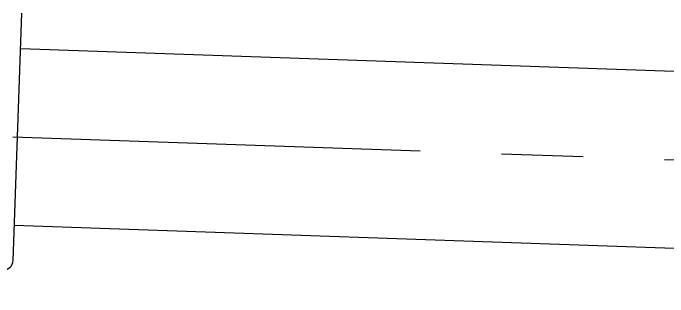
# Model space of a CAD drawing. Extents: x 1919 to 2339, y -1533 to -939.
# Drawn here: x 2199.28 to 2213.33, y -1180.81 to -1174.71 of the extents above; entities that cross this region are included whole.
import ezdxf

# ---------------------------------------------------------------- set-up
doc = ezdxf.new("R2010")
doc.units = 0
doc.header["$LTSCALE"] = 7
doc.header["$MEASUREMENT"] = 0
doc.linetypes.add('CENTER', pattern=[2, 1.25, -0.25, 0.25, -0.25])
doc.layers.add('CL', color=1, linetype='CENTER')
doc.layers.add('DWG', color=7, linetype='CONTINUOUS')

msp = doc.modelspace()

# ---------------------------------------------------------------- linework, layer by layer
at = {"layer": 'CL', "color": 1, "linetype": 'CENTER'}
msp.add_line((2185.28, -1176.878), (2243.444, -1178.909), dxfattribs=at)
at = {"layer": 'DWG'}
for p, q in [((2199.278, -1180.029), (2199.464, -1174.712)), ((2199.438, -1175.472), (2243.511, -1177.011)), ((2199.305, -1179.269), (2243.378, -1180.808))]:
    msp.add_line(p, q, dxfattribs=at)
msp.add_arc((2199.079, -1180.022), 0.2, 268, 358, dxfattribs=at)

doc.saveas('drawing.dxf')
